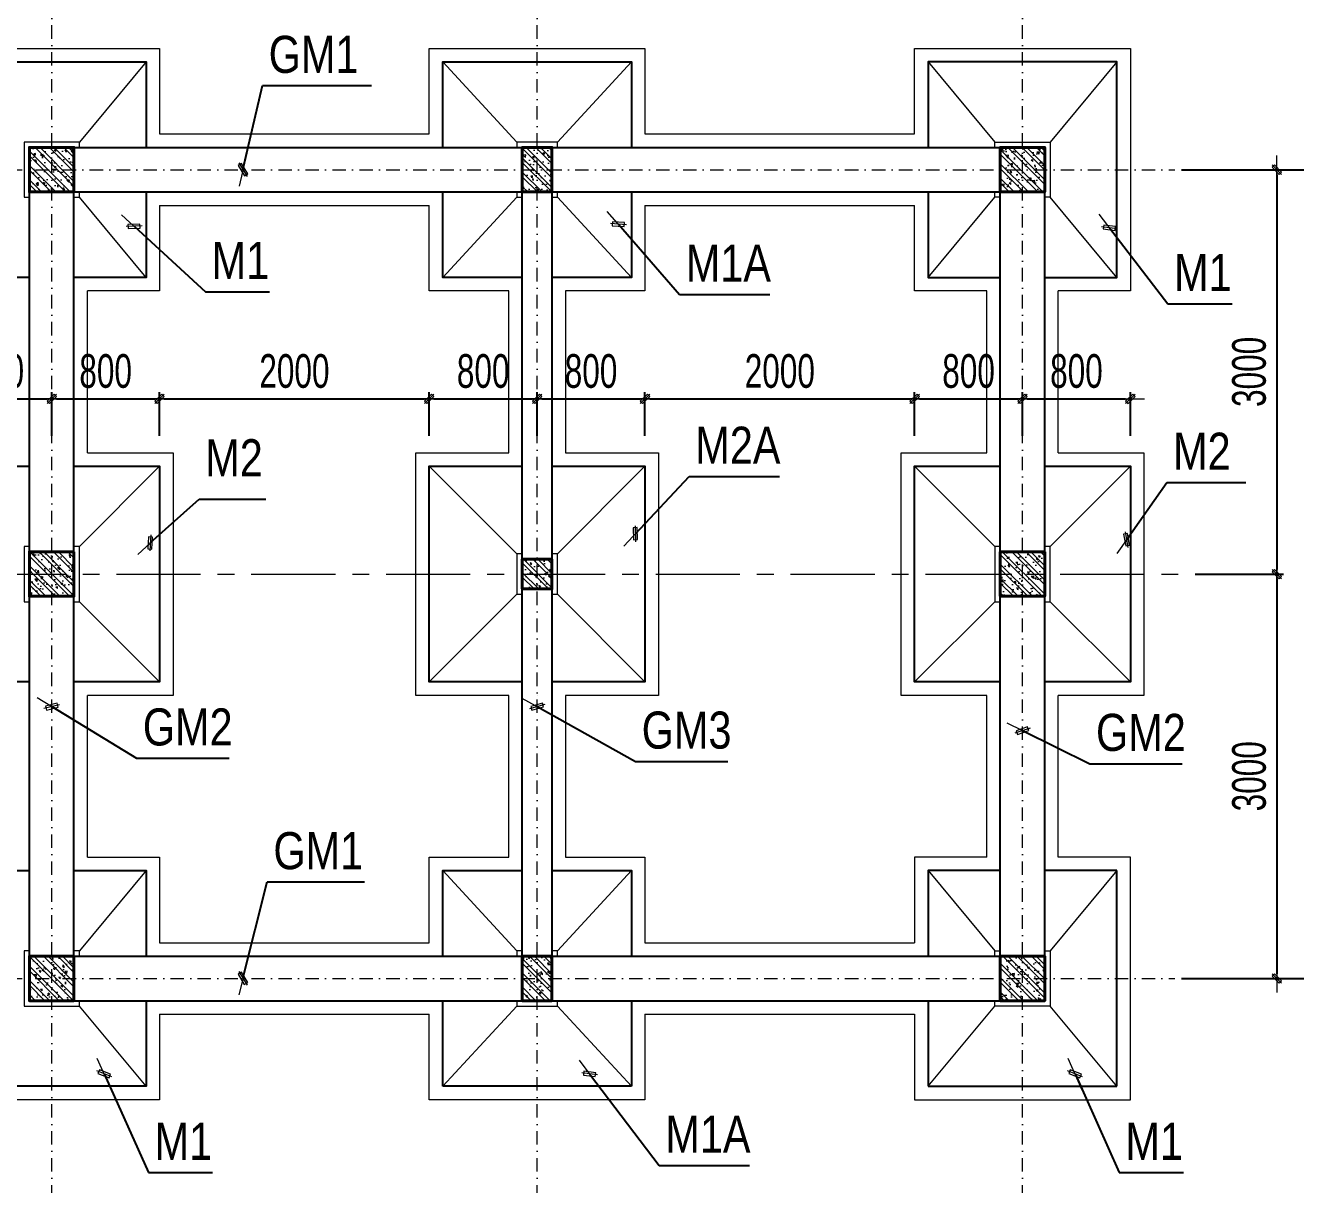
# Model space of a CAD drawing. Header units: millimetres. Extents: x -211129 to 461116, y -574633 to 115.
# Drawn here: x -176214 to -166794, y -544701 to -536101 of the extents above; entities that cross this region are included whole.
import ezdxf

# ---------------------------------------------------------------- set-up
doc = ezdxf.new("R2010")
doc.units = ezdxf.units.MM
doc.header["$MEASUREMENT"] = 0
doc.header["$PDMODE"] = 32
for name, pattern in [('CENTER', [2, 1.25, -0.25, 0.25, -0.25]), ('DASHDOT', [1, 0.5, -0.25, 0, -0.25]), ('HIDDEN', [0.375, 0.25, -0.125])]:
    doc.linetypes.add(name, pattern=pattern)
doc.layers.get('Defpoints').update_dxf_attribs({"color": 1})
for name, color, linetype, lineweight in [('LC Dim', 8, 'Continuous', 18), ('LC Hatch', 252, 'Continuous', 9), ('LC MANH DUT', 35, 'HIDDEN', 5), ('LC Net dam2', 6, 'Continuous', 40), ('LC Net manh', 133, 'Continuous', 5), ('LC Net thay', 63, 'Continuous', 25), ('LC Net truc', 79, 'DASHDOT', 13), ('LC Text2', 7, 'Continuous', 25), ('v-TRUC', 8, 'CENTER', 13)]:
    doc.layers.add(name, color=color, linetype=linetype, lineweight=lineweight)
doc.styles.add('1', font='vnsimli.shx', dxfattribs={"width": 0.6})
doc.styles.add('HOATBIF', font='hoatbif.shx', dxfattribs={"width": 0.7})
doc.styles.add('T2', font='VHARIAL.TTF', dxfattribs={"width": 0.8})
doc.dimstyles.new('1-100', dxfattribs={"dimscale": 100, "dimtxt": 2.5, "dimasz": 0.35, "dimexe": 0.5, "dimexo": 0, "dimgap": 0.8, "dimtad": 1, "dimdec": 0, "dimzin": 0, "dimdsep": 46, "dimtxsty": 'HOATBIF', "dimblk1": 'DOT', "dimblk2": 'DOT', "dimsah": 1, "dimcen": -1, "dimdle": 1, "dimclrd": 256, "dimclre": 256, "dimclrt": 4, "dimadec": 3, "dimazin": 2, "dimtfac": 0.333333, "dimtdec": 0, "dimtix": 1, "dimtmove": 2, "dimatfit": 3, "dimldrblk": 'DOT', "dimfxl": 1, "dimtvp": 0.833333, "dimtolj": 1, "dimtzin": 0, "dimarcsym": 0})
doc.dimstyles.new('1-100$7', dxfattribs={"dimtxt": 230, "dimasz": 300, "dimexe": 50, "dimexo": 300, "dimgap": 80, "dimtad": 1, "dimdec": 3, "dimzin": 12, "dimdsep": 46, "dimtxsty": '1', "dimblk1": 'ARCHTICK', "dimblk2": 'ARCHTICK', "dimsah": 1, "dimcen": 0.09, "dimdle": 160, "dimclrd": 6, "dimclre": 6, "dimclrt": 2, "dimadec": 3, "dimazin": 3, "dimtfac": 1, "dimtdec": 3, "dimtix": 1, "dimtmove": 2, "dimatfit": 3, "dimldrblk": 'DOTSMALL', "dimfxl": 1, "dimtolj": 1, "dimtzin": 15, "dimarcsym": 0})
pattern_1 = [(140, (-74250.43, -81308.34), (12.550427, 143.452037), [15, -165]), (85, (-74250.43, -81308.34), (-150.438427, -27.750267), [12, -132]), (190.4514, (-74249.39, -81296.39), (-137.88791, 115.701876), [12.74804, -140.228422]), (136.1842, (-74290.43, -81308.34), (33.1038, 213.44821), [22.5, -247.5]), (186.6356, (-74287.67, -81290.56), (-194.82357, 186.93254), [19.12206, -210.3426]), (81.1842, (-74290.43, -81308.34), (-194.82372, 186.93239), [18, -198]), (111, (-74280.43, -81288.34), (80.523778, 119.38141), [15, -165]), (56, (-74280.43, -81288.34), (-145.03001, 48.663066), [12, -132]), (161.4514, (-74273.72, -81278.4), (-64.5061, 168.044526), [12.74804, -140.228422]), (127.5, (-74250.43, -81308.343), (-66.578771, 2.431971), [0, -130.4, 0, -134, 0, -132.5]), (97.5, (-74250.43, -81308.34), (-78.882342, 52.613907), [0, -76.4, 0, -127.4, 0, -50.5]), (57.5, (-74250.43, -81352.943), (4.5109743, 106.764487), [0, -50, 0, -156, 0, -207]), (47.5, (-74250.43, -81372.94), (-20.020996, 116.637234), [0, -65, 0, -103.6, 0, -147]), (135, (-74250.43, -81308.34), (-53.033009, -53.033009), []), (135, (-74250.43, -81272.99), (-53.033009, -53.033009), [])]

# ---------------------------------------------------------------- blocks, each defined once
blk = doc.blocks.new('DOT')
at = {"layer": 'LC Dim'}
blk.add_line((-3, 0), (3, 0), dxfattribs=at)
at = {"layer": 'LC Dim', "color": 4}
blk.add_line((-1, -1), (1, 1), dxfattribs=at)
blk.add_lwpolyline([(0.5, 1), (-1, -0.5), (-0.5, -1), (1, 0.5)], close=True, dxfattribs=at)
blk = doc.blocks.new('*D593')
at = {"layer": 'Defpoints', "color": 0, "ltscale": 2, "transparency": 16777216}
for p in [(-167638.9, -537171.4), (-167638.9, -543171.4), (-166308, -543171.4)]:
    blk.add_point(p, dxfattribs=at)
at = {"layer": 'LC Dim', "lineweight": -2, "ltscale": 2, "transparency": 16777216}
for p, q in [((-167638.9, -537171.4), (-166258, -537171.4)), ((-166308, -537206.4), (-166308, -543136.4)), ((-167638.9, -543171.4), (-166258, -543171.4))]:
    blk.add_line(p, q, dxfattribs=at)
at = {"layer": 'LC Dim', "lineweight": -2, "ltscale": 2, "transparency": 16777216, "xscale": 35, "yscale": 35, "zscale": 35}
for p, rotation in [((-166308, -537171.4), 90), ((-166308, -543171.4), 270)]:
    blk.add_blockref('DOT', p, dxfattribs=dict(at, rotation=rotation))
at = {"layer": 'LC Dim', "color": 4, "ltscale": 2, "transparency": 16777216, "insert": (-166513, -540171.4), "char_height": 250, "attachment_point": 5, "rotation": 90, "style": 'HOATBIF'}
blk.add_mtext('\\A1;6000', dxfattribs=at)
blk = doc.blocks.new('_Dot')
at = {"color": 0, "linetype": 'ByBlock', "lineweight": -2}
blk.add_line((-0.5, 0), (-1, 0), dxfattribs=at)
at = {"color": 0, "linetype": 'ByBlock', "const_width": 0.5}
blk.add_lwpolyline([(-0.25, 0, 1), (0.25, 0, 1)], format="xyb", close=True, dxfattribs=at)
blk = doc.blocks.new('*D616')
at = {"layer": 'Defpoints', "color": 0, "ltscale": 2, "transparency": 16777216}
for p in [(-167638.9, -537171.4), (-167538.9, -540171.4), (-166933, -540171.4)]:
    blk.add_point(p, dxfattribs=at)
at = {"layer": 'LC Dim', "lineweight": -2, "ltscale": 2, "transparency": 16777216}
for p, q in [((-167638.9, -537171.4), (-166883, -537171.4)), ((-166933, -537206.4), (-166933, -540136.4)), ((-167538.9, -540171.4), (-166883, -540171.4))]:
    blk.add_line(p, q, dxfattribs=at)
at = {"layer": 'LC Dim', "lineweight": -2, "ltscale": 2, "transparency": 16777216, "xscale": 35, "yscale": 35, "zscale": 35}
for p, rotation in [((-166933, -537171.4), 90), ((-166933, -540171.4), 270)]:
    blk.add_blockref('DOT', p, dxfattribs=dict(at, rotation=rotation))
at = {"layer": 'LC Dim', "color": 4, "ltscale": 2, "transparency": 16777216, "insert": (-167138, -538671.4), "char_height": 250, "attachment_point": 5, "rotation": 90, "style": 'HOATBIF'}
blk.add_mtext('\\A1;3000', dxfattribs=at)
blk = doc.blocks.new('*D617')
at = {"layer": 'Defpoints', "color": 0, "ltscale": 2, "transparency": 16777216}
for p in [(-167538.9, -540171.4), (-167638.9, -543171.4), (-166933, -543171.4)]:
    blk.add_point(p, dxfattribs=at)
at = {"layer": 'LC Dim', "lineweight": -2, "ltscale": 2, "transparency": 16777216}
for p, q in [((-167538.9, -540171.4), (-166883, -540171.4)), ((-166933, -540206.4), (-166933, -543136.4)), ((-167638.9, -543171.4), (-166883, -543171.4))]:
    blk.add_line(p, q, dxfattribs=at)
at = {"layer": 'LC Dim', "lineweight": -2, "ltscale": 2, "transparency": 16777216, "xscale": 35, "yscale": 35, "zscale": 35}
for p, rotation in [((-166933, -540171.4), 90), ((-166933, -543171.4), 270)]:
    blk.add_blockref('DOT', p, dxfattribs=dict(at, rotation=rotation))
at = {"layer": 'LC Dim', "color": 4, "ltscale": 2, "transparency": 16777216, "insert": (-167138, -541671.4), "char_height": 250, "attachment_point": 5, "rotation": 90, "style": 'HOATBIF'}
blk.add_mtext('\\A1;3000', dxfattribs=at)
blk = doc.blocks.new('*D563')
at = {"layer": 'Defpoints', "color": 0, "ltscale": 250, "transparency": 16777216}
for p in [(-176019.2, -538871.5), (-176819.2, -539146.4), (-176019.2, -539146.4)]:
    blk.add_point(p, dxfattribs=at)
at = {"layer": 'LC Dim', "lineweight": -2, "ltscale": 250, "transparency": 16777216}
for p, q in [((-176819.2, -539146.4), (-176819.2, -538821.5)), ((-176019.2, -539146.4), (-176019.2, -538821.5)), ((-176784.2, -538871.5), (-176054.2, -538871.5))]:
    blk.add_line(p, q, dxfattribs=at)
at = {"layer": 'LC Dim', "lineweight": -2, "ltscale": 250, "transparency": 16777216, "xscale": 35, "yscale": 35, "zscale": 35, "rotation": 180}
blk.add_blockref('DOT', (-176819.2, -538871.5), dxfattribs=at)
at = {"layer": 'LC Dim', "lineweight": -2, "ltscale": 250, "transparency": 16777216, "xscale": 35, "yscale": 35, "zscale": 35}
blk.add_blockref('DOT', (-176019.2, -538871.5), dxfattribs=at)
at = {"layer": 'LC Dim', "color": 4, "ltscale": 250, "transparency": 16777216, "insert": (-176419.2, -538666.5), "char_height": 250, "attachment_point": 5, "style": 'HOATBIF'}
blk.add_mtext('\\A1;800', dxfattribs=at)
blk = doc.blocks.new('*D564')
at = {"layer": 'Defpoints', "color": 0, "ltscale": 250, "transparency": 16777216}
for p in [(-175219.2, -538871.5), (-176019.2, -539146.4), (-175219.2, -539146.4)]:
    blk.add_point(p, dxfattribs=at)
at = {"layer": 'LC Dim', "lineweight": -2, "ltscale": 250, "transparency": 16777216}
for p, q in [((-176019.2, -539146.4), (-176019.2, -538821.5)), ((-175219.2, -539146.4), (-175219.2, -538821.5)), ((-175984.2, -538871.5), (-175254.2, -538871.5))]:
    blk.add_line(p, q, dxfattribs=at)
at = {"layer": 'LC Dim', "lineweight": -2, "ltscale": 250, "transparency": 16777216, "xscale": 35, "yscale": 35, "zscale": 35, "rotation": 180}
blk.add_blockref('DOT', (-176019.2, -538871.5), dxfattribs=at)
at = {"layer": 'LC Dim', "lineweight": -2, "ltscale": 250, "transparency": 16777216, "xscale": 35, "yscale": 35, "zscale": 35}
blk.add_blockref('DOT', (-175219.2, -538871.5), dxfattribs=at)
at = {"layer": 'LC Dim', "color": 4, "ltscale": 250, "transparency": 16777216, "insert": (-175619.2, -538666.5), "char_height": 250, "attachment_point": 5, "style": 'HOATBIF'}
blk.add_mtext('\\A1;800', dxfattribs=at)
blk = doc.blocks.new('*D565')
at = {"layer": 'Defpoints', "color": 0, "ltscale": 250, "transparency": 16777216}
for p in [(-173219.2, -538871.5), (-175219.2, -539146.4), (-173219.2, -539146.4)]:
    blk.add_point(p, dxfattribs=at)
at = {"layer": 'LC Dim', "lineweight": -2, "ltscale": 250, "transparency": 16777216}
for p, q in [((-175219.2, -539146.4), (-175219.2, -538821.5)), ((-173219.2, -539146.4), (-173219.2, -538821.5)), ((-175184.2, -538871.5), (-173254.2, -538871.5))]:
    blk.add_line(p, q, dxfattribs=at)
at = {"layer": 'LC Dim', "lineweight": -2, "ltscale": 250, "transparency": 16777216, "xscale": 35, "yscale": 35, "zscale": 35, "rotation": 180}
blk.add_blockref('DOT', (-175219.2, -538871.5), dxfattribs=at)
at = {"layer": 'LC Dim', "lineweight": -2, "ltscale": 250, "transparency": 16777216, "xscale": 35, "yscale": 35, "zscale": 35}
blk.add_blockref('DOT', (-173219.2, -538871.5), dxfattribs=at)
at = {"layer": 'LC Dim', "color": 4, "ltscale": 250, "transparency": 16777216, "insert": (-174219.2, -538666.5), "char_height": 250, "attachment_point": 5, "style": 'HOATBIF'}
blk.add_mtext('\\A1;2000', dxfattribs=at)
blk = doc.blocks.new('*D566')
at = {"layer": 'Defpoints', "color": 0, "ltscale": 250, "transparency": 16777216}
for p in [(-172419.2, -538871.5), (-173219.2, -539146.4), (-172419.2, -539146.4)]:
    blk.add_point(p, dxfattribs=at)
at = {"layer": 'LC Dim', "lineweight": -2, "ltscale": 250, "transparency": 16777216}
for p, q in [((-173219.2, -539146.4), (-173219.2, -538821.5)), ((-172419.2, -539146.4), (-172419.2, -538821.5)), ((-173184.2, -538871.5), (-172454.2, -538871.5))]:
    blk.add_line(p, q, dxfattribs=at)
at = {"layer": 'LC Dim', "lineweight": -2, "ltscale": 250, "transparency": 16777216, "xscale": 35, "yscale": 35, "zscale": 35, "rotation": 180}
blk.add_blockref('DOT', (-173219.2, -538871.5), dxfattribs=at)
at = {"layer": 'LC Dim', "lineweight": -2, "ltscale": 250, "transparency": 16777216, "xscale": 35, "yscale": 35, "zscale": 35}
blk.add_blockref('DOT', (-172419.2, -538871.5), dxfattribs=at)
at = {"layer": 'LC Dim', "color": 4, "ltscale": 250, "transparency": 16777216, "insert": (-172819.2, -538666.5), "char_height": 250, "attachment_point": 5, "style": 'HOATBIF'}
blk.add_mtext('\\A1;800', dxfattribs=at)
blk = doc.blocks.new('*D567')
at = {"layer": 'Defpoints', "color": 0, "ltscale": 250, "transparency": 16777216}
for p in [(-171619.2, -538871.5), (-172419.2, -539146.4), (-171619.2, -539146.4)]:
    blk.add_point(p, dxfattribs=at)
at = {"layer": 'LC Dim', "lineweight": -2, "ltscale": 250, "transparency": 16777216}
for p, q in [((-172419.2, -539146.4), (-172419.2, -538821.5)), ((-171619.2, -539146.4), (-171619.2, -538821.5)), ((-172384.2, -538871.5), (-171654.2, -538871.5))]:
    blk.add_line(p, q, dxfattribs=at)
at = {"layer": 'LC Dim', "lineweight": -2, "ltscale": 250, "transparency": 16777216, "xscale": 35, "yscale": 35, "zscale": 35, "rotation": 180}
blk.add_blockref('DOT', (-172419.2, -538871.5), dxfattribs=at)
at = {"layer": 'LC Dim', "lineweight": -2, "ltscale": 250, "transparency": 16777216, "xscale": 35, "yscale": 35, "zscale": 35}
blk.add_blockref('DOT', (-171619.2, -538871.5), dxfattribs=at)
at = {"layer": 'LC Dim', "color": 4, "ltscale": 250, "transparency": 16777216, "insert": (-172019.2, -538666.5), "char_height": 250, "attachment_point": 5, "style": 'HOATBIF'}
blk.add_mtext('\\A1;800', dxfattribs=at)
blk = doc.blocks.new('*D568')
at = {"layer": 'Defpoints', "color": 0, "ltscale": 250, "transparency": 16777216}
for p in [(-169619.2, -538871.5), (-171619.2, -539146.4), (-169619.2, -539146.4)]:
    blk.add_point(p, dxfattribs=at)
at = {"layer": 'LC Dim', "lineweight": -2, "ltscale": 250, "transparency": 16777216}
for p, q in [((-171619.2, -539146.4), (-171619.2, -538821.5)), ((-169619.2, -539146.4), (-169619.2, -538821.5)), ((-171584.2, -538871.5), (-169654.2, -538871.5))]:
    blk.add_line(p, q, dxfattribs=at)
at = {"layer": 'LC Dim', "lineweight": -2, "ltscale": 250, "transparency": 16777216, "xscale": 35, "yscale": 35, "zscale": 35, "rotation": 180}
blk.add_blockref('DOT', (-171619.2, -538871.5), dxfattribs=at)
at = {"layer": 'LC Dim', "lineweight": -2, "ltscale": 250, "transparency": 16777216, "xscale": 35, "yscale": 35, "zscale": 35}
blk.add_blockref('DOT', (-169619.2, -538871.5), dxfattribs=at)
at = {"layer": 'LC Dim', "color": 4, "ltscale": 250, "transparency": 16777216, "insert": (-170619.2, -538666.5), "char_height": 250, "attachment_point": 5, "style": 'HOATBIF'}
blk.add_mtext('\\A1;2000', dxfattribs=at)
blk = doc.blocks.new('*D569')
at = {"layer": 'Defpoints', "color": 0, "ltscale": 250, "transparency": 16777216}
for p in [(-168819.2, -538871.5), (-169619.2, -539146.4), (-168819.2, -539146.4)]:
    blk.add_point(p, dxfattribs=at)
at = {"layer": 'LC Dim', "lineweight": -2, "ltscale": 250, "transparency": 16777216}
for p, q in [((-169619.2, -539146.4), (-169619.2, -538821.5)), ((-168819.2, -539146.4), (-168819.2, -538821.5)), ((-169584.2, -538871.5), (-168854.2, -538871.5))]:
    blk.add_line(p, q, dxfattribs=at)
at = {"layer": 'LC Dim', "lineweight": -2, "ltscale": 250, "transparency": 16777216, "xscale": 35, "yscale": 35, "zscale": 35, "rotation": 180}
blk.add_blockref('DOT', (-169619.2, -538871.5), dxfattribs=at)
at = {"layer": 'LC Dim', "lineweight": -2, "ltscale": 250, "transparency": 16777216, "xscale": 35, "yscale": 35, "zscale": 35}
blk.add_blockref('DOT', (-168819.2, -538871.5), dxfattribs=at)
at = {"layer": 'LC Dim', "color": 4, "ltscale": 250, "transparency": 16777216, "insert": (-169219.2, -538666.5), "char_height": 250, "attachment_point": 5, "style": 'HOATBIF'}
blk.add_mtext('\\A1;800', dxfattribs=at)
blk = doc.blocks.new('*D570')
at = {"layer": 'Defpoints', "color": 0, "ltscale": 250, "transparency": 16777216}
for p in [(-168019.2, -538871.5), (-168819.2, -539146.4), (-168019.2, -539146.4)]:
    blk.add_point(p, dxfattribs=at)
at = {"layer": 'LC Dim', "lineweight": -2, "ltscale": 250, "transparency": 16777216}
for p, q in [((-168819.2, -539146.4), (-168819.2, -538821.5)), ((-168019.2, -539146.4), (-168019.2, -538821.5)), ((-168784.2, -538871.5), (-168054.2, -538871.5))]:
    blk.add_line(p, q, dxfattribs=at)
at = {"layer": 'LC Dim', "lineweight": -2, "ltscale": 250, "transparency": 16777216, "xscale": 35, "yscale": 35, "zscale": 35, "rotation": 180}
blk.add_blockref('DOT', (-168819.2, -538871.5), dxfattribs=at)
at = {"layer": 'LC Dim', "lineweight": -2, "ltscale": 250, "transparency": 16777216, "xscale": 35, "yscale": 35, "zscale": 35}
blk.add_blockref('DOT', (-168019.2, -538871.5), dxfattribs=at)
at = {"layer": 'LC Dim', "color": 4, "ltscale": 250, "transparency": 16777216, "insert": (-168419.2, -538666.5), "char_height": 250, "attachment_point": 5, "style": 'HOATBIF'}
blk.add_mtext('\\A1;800', dxfattribs=at)

msp = doc.modelspace()

# ---------------------------------------------------------------- hatches: boundary and pattern name
at = {"layer": 'LC Hatch', "ltscale": 2}
h = msp.add_hatch(dxfattribs=at)
h.set_pattern_fill('BTCT', color=256, scale=20, angle=90)
h.set_pattern_definition(pattern_1)
h.paths.add_polyline_path([(-175854.2, -537336.4), (-175854.2, -537006.4), (-176184.2, -537006.4), (-176184.2, -537336.4)])
h = msp.add_hatch(dxfattribs=at)
h.set_pattern_fill('BTCT', color=256, scale=20, angle=90)
h.set_pattern_definition(pattern_1)
h.paths.add_polyline_path([(-172309.2, -537336.4), (-172309.2, -537006.4), (-172529.2, -537006.4), (-172529.2, -537336.4)])
h = msp.add_hatch(dxfattribs=at)
h.set_pattern_fill('BTCT', color=256, scale=20, angle=90)
h.set_pattern_definition(pattern_1)
h.paths.add_polyline_path([(-168654.2, -537336.4), (-168654.2, -537006.4), (-168984.2, -537006.4), (-168984.2, -537336.4)])
h = msp.add_hatch(dxfattribs=at)
h.set_pattern_fill('BTCT', color=256, scale=20, angle=90)
h.set_pattern_definition(pattern_1)
h.paths.add_polyline_path([(-176184.2, -540006.4), (-176184.2, -540336.4), (-175854.2, -540336.4), (-175854.2, -540006.4)])
h = msp.add_hatch(dxfattribs=at)
h.set_pattern_fill('BTCT', color=256, scale=20, angle=90)
h.set_pattern_definition(pattern_1)
h.paths.add_polyline_path([(-172529.2, -540061.4), (-172529.2, -540281.4), (-172309.2, -540281.4), (-172309.2, -540061.4)])
h = msp.add_hatch(dxfattribs=at)
h.set_pattern_fill('BTCT', color=256, scale=20, angle=90)
h.set_pattern_definition(pattern_1)
h.paths.add_polyline_path([(-168984.2, -540006.4), (-168984.2, -540336.4), (-168654.2, -540336.4), (-168654.2, -540006.4)])
h = msp.add_hatch(dxfattribs=at)
h.set_pattern_fill('BTCT', color=256, scale=20, angle=90)
h.set_pattern_definition(pattern_1)
h.paths.add_polyline_path([(-175854.2, -543336.4), (-175854.2, -543006.4), (-176184.2, -543006.4), (-176184.2, -543336.4)])
h = msp.add_hatch(dxfattribs=at)
h.set_pattern_fill('BTCT', color=256, scale=20, angle=90)
h.set_pattern_definition(pattern_1)
h.paths.add_polyline_path([(-172309.2, -543336.4), (-172309.2, -543006.4), (-172529.2, -543006.4), (-172529.2, -543336.4)])
h = msp.add_hatch(dxfattribs=at)
h.set_pattern_fill('BTCT', color=256, scale=20, angle=90)
h.set_pattern_definition([(140, (-36600.3, -461117.41), (12.55043, 143.45204), [15, -165]), (85, (-36600.3, -461117.41), (-150.43843, -27.75027), [12, -132]), (190.4514, (-36599.25, -461105.46), (-137.88791, 115.70188), [12.74804, -140.22842]), (136.1842, (-36640.3, -461117.41), (33.1038, 213.4482), [22.5, -247.5]), (186.6356, (-36637.54, -461099.62), (-194.82357, 186.93254), [19.12206, -210.3426]), (81.1842, (-36640.3, -461117.4), (-194.82372, 186.9324), [18, -198]), (111, (-36630.3, -461097.41), (80.52378, 119.38141), [15, -165]), (56, (-36630.3, -461097.41), (-145.03001, 48.66307), [12, -132]), (161.4514, (-36623.59, -461087.46), (-64.5061, 168.04453), [12.74804, -140.22842]), (127.5, (-36600.297, -461117.41), (-66.57877, 2.431971), [0, -130.4, 0, -134, 0, -132.5]), (97.5, (-36600.3, -461117.41), (-78.882342, 52.613907), [0, -76.4, 0, -127.4, 0, -50.5]), (57.5, (-36600.297, -461162.01), (4.510974, 106.764487), [0, -50, 0, -156, 0, -207]), (47.5, (-36600.3, -461182.01), (-20.020996, 116.637234), [0, -65, 0, -103.6, 0, -147]), (135, (-36600.3, -461117.41), (-53.03301, -53.03301), []), (135, (-36600.3, -461082.056), (-53.03301, -53.03301), [])])
h.paths.add_polyline_path([(-168654.2, -543336.4), (-168654.2, -543006.4), (-168984.2, -543006.4), (-168984.2, -543336.4)])

# ---------------------------------------------------------------- linework, layer by layer
at = {"layer": 'LC MANH DUT', "ltscale": 100}
for points in [[(-175854.2, -537336.4), (-175854.2, -537006.4), (-176184.2, -537006.4), (-176184.2, -537336.4)], [(-172309.2, -537336.4), (-172309.2, -537006.4), (-172529.2, -537006.4), (-172529.2, -537336.4)], [(-168984.2, -537336.4), (-168984.2, -537006.4), (-168654.2, -537006.4), (-168654.2, -537336.4)], [(-175854.2, -540006.4), (-176184.2, -540006.4), (-176184.2, -540336.4), (-175854.2, -540336.4)], [(-172309.2, -540061.4), (-172529.2, -540061.4), (-172529.2, -540281.4), (-172309.2, -540281.4)], [(-168654.2, -540006.4), (-168984.2, -540006.4), (-168984.2, -540336.4), (-168654.2, -540336.4)], [(-175854.2, -543336.4), (-175854.2, -543006.4), (-176184.2, -543006.4), (-176184.2, -543336.4)], [(-172309.2, -543336.4), (-172309.2, -543006.4), (-172529.2, -543006.4), (-172529.2, -543336.4)], [(-168984.2, -543336.4), (-168984.2, -543006.4), (-168654.2, -543006.4), (-168654.2, -543336.4)]]:
    msp.add_lwpolyline(points, close=True, dxfattribs=at)
at = {"layer": 'LC Net dam2', "ltscale": 5}
for points in [[(-175854.2, -537336.4), (-175854.2, -537006.4), (-176184.2, -537006.4), (-176184.2, -537336.4)], [(-172309.2, -537336.4), (-172309.2, -537006.4), (-172529.2, -537006.4), (-172529.2, -537336.4)], [(-168984.2, -537336.4), (-168984.2, -537006.4), (-168654.2, -537006.4), (-168654.2, -537336.4)], [(-175854.2, -540006.4), (-176184.2, -540006.4), (-176184.2, -540336.4), (-175854.2, -540336.4)], [(-172309.2, -540061.4), (-172529.2, -540061.4), (-172529.2, -540281.4), (-172309.2, -540281.4)], [(-168654.2, -540006.4), (-168984.2, -540006.4), (-168984.2, -540336.4), (-168654.2, -540336.4)], [(-175854.2, -543336.4), (-175854.2, -543006.4), (-176184.2, -543006.4), (-176184.2, -543336.4)], [(-172309.2, -543336.4), (-172309.2, -543006.4), (-172529.2, -543006.4), (-172529.2, -543336.4)], [(-168984.2, -543336.4), (-168984.2, -543006.4), (-168654.2, -543006.4), (-168654.2, -543336.4)]]:
    msp.add_lwpolyline(points, close=True, dxfattribs=at)
at = {"layer": 'LC Net manh'}
for p, q in [((-169619.2, -536906.4), (-169619.2, -536271.4)), ((-169619.2, -536271.4), (-168819.2, -536271.4)), ((-168819.2, -536271.4), (-168019.2, -536271.4)), ((-168019.2, -536271.4), (-168019.2, -538071.4)), ((-175219.2, -536906.4), (-173219.2, -536906.4)), ((-171619.2, -536906.4), (-169619.2, -536906.4)), ((-175219.2, -537436.4), (-173219.2, -537436.4)), ((-173219.2, -538071.4), (-173219.2, -537436.4)), ((-171619.2, -537436.4), (-169619.2, -537436.4)), ((-171619.2, -537436.4), (-171619.2, -538071.4)), ((-169619.2, -538071.4), (-169619.2, -537436.4)), ((-175754.2, -539271.4), (-175754.2, -538071.4)), ((-172629.2, -538071.4), (-173219.2, -538071.4)), ((-171619.2, -538071.4), (-172209.2, -538071.4)), ((-169084.2, -538071.4), (-169619.2, -538071.4)), ((-168019.2, -538071.4), (-168554.2, -538071.4)), ((-175754.2, -542271.4), (-175754.2, -541071.4))]:
    msp.add_line(p, q, dxfattribs=at)
at = {"layer": 'LC Net manh', "ltscale": 2}
for p, q in [((-172629.2, -539271.4), (-172629.2, -538071.4)), ((-172209.2, -538071.4), (-172209.2, -539271.4)), ((-169084.2, -539271.4), (-169084.2, -538071.4)), ((-168554.2, -539271.4), (-168554.2, -538071.4)), ((-169084.2, -542271.4), (-169084.2, -541071.4)), ((-168554.2, -542271.4), (-168554.2, -541071.4)), ((-168019.2, -542271.4), (-168554.2, -542271.4)), ((-168019.2, -544071.4), (-168019.2, -542271.4)), ((-175219.2, -542906.4), (-173219.2, -542906.4)), ((-171619.2, -542906.4), (-169619.2, -542906.4)), ((-172569.2, -543336.4), (-172569.2, -543376.4)), ((-172269.2, -543376.4), (-172269.2, -543336.4)), ((-175219.2, -543436.4), (-173219.2, -543436.4)), ((-173219.2, -544071.4), (-173219.2, -543436.4)), ((-172569.2, -543376.4), (-172269.2, -543376.4)), ((-171619.2, -543436.4), (-169619.2, -543436.4)), ((-171619.2, -543436.4), (-171619.2, -544071.4)), ((-169619.2, -543436.4), (-169619.2, -544071.4)), ((-171619.2, -544071.4), (-173219.2, -544071.4)), ((-169619.2, -544071.4), (-168019.2, -544071.4))]:
    msp.add_line(p, q, dxfattribs=at)
at = {"layer": 'LC Net manh'}
for points in [[(-176284.2, -538071.4), (-176819.2, -538071.4), (-176819.2, -536271.4), (-176019.2, -536271.4), (-175219.2, -536271.4), (-175219.2, -536906.4)], [(-173219.2, -536906.4), (-173219.2, -536271.4), (-172419.2, -536271.4), (-171619.2, -536271.4), (-171619.2, -536906.4)], [(-175219.2, -537436.4), (-175219.2, -538071.4), (-175754.2, -538071.4)], [(-175754.2, -542271.4), (-175219.2, -542271.4), (-175219.2, -542906.4)], [(-175219.2, -543436.4), (-175219.2, -544071.4), (-176019.2, -544071.4)]]:
    msp.add_lwpolyline(points, dxfattribs=at)
at = {"layer": 'LC Net manh', "ltscale": 2}
for points in [[(-175319.2, -536371.4), (-175814.2, -536966.4)], [(-173119.2, -536371.4), (-172569.2, -536966.4)], [(-171719.2, -536371.4), (-172269.2, -536966.4)], [(-169519.2, -536371.4), (-169024.2, -536966.4)], [(-168119.2, -536371.4), (-168614.2, -536966.4)], [(-175814.2, -537006.4), (-175814.2, -536966.4), (-176224.2, -536966.4), (-176224.2, -537376.4), (-176184.2, -537376.4)], [(-172269.2, -537006.4), (-172269.2, -536966.4), (-172569.2, -536966.4), (-172569.2, -537006.4)], [(-169024.2, -537006.4), (-169024.2, -536966.4), (-168614.2, -536966.4), (-168614.2, -537376.4), (-168654.2, -537376.4)], [(-175854.2, -537376.4), (-175814.2, -537376.4), (-175814.2, -537336.4)], [(-172569.2, -537336.4), (-172569.2, -537376.4), (-172529.2, -537376.4)], [(-172309.2, -537376.4), (-172269.2, -537376.4), (-172269.2, -537336.4)], [(-168984.2, -537376.4), (-169024.2, -537376.4), (-169024.2, -537336.4)], [(-175319.2, -537971.4), (-175814.2, -537376.4)], [(-173119.2, -537971.4), (-172569.2, -537376.4)], [(-171719.2, -537971.4), (-172269.2, -537376.4)], [(-169519.2, -537971.4), (-169024.2, -537376.4)], [(-168119.2, -537971.4), (-168614.2, -537376.4)], [(-175754.2, -539271.4), (-175119.2, -539271.4), (-175119.2, -540171.4), (-175119.2, -541071.4), (-175754.2, -541071.4)], [(-172629.2, -541071.4), (-173319.2, -541071.4), (-173319.2, -540171.4), (-173319.2, -539271.4), (-172629.2, -539271.4)], [(-172209.2, -539271.4), (-171519.2, -539271.4), (-171519.2, -540171.4), (-171519.2, -541071.4), (-172209.2, -541071.4)], [(-169084.2, -541071.4), (-169719.2, -541071.4), (-169719.2, -540171.4), (-169719.2, -539271.4), (-169084.2, -539271.4)], [(-168554.2, -539271.4), (-167919.2, -539271.4), (-167919.2, -540171.4), (-167919.2, -541071.4), (-168554.2, -541071.4)], [(-175219.2, -539371.4), (-175814.2, -539966.4)], [(-173219.2, -539371.4), (-172569.2, -540021.4)], [(-171619.2, -539371.4), (-172269.2, -540021.4)], [(-169619.2, -539371.4), (-169024.2, -539966.4)], [(-168019.2, -539371.4), (-168614.2, -539966.4)], [(-176184.2, -539966.4), (-176224.2, -539966.4), (-176224.2, -540376.4), (-176184.2, -540376.4)], [(-175854.2, -540376.4), (-175814.2, -540376.4), (-175814.2, -539966.4), (-175854.2, -539966.4)], [(-168984.2, -539966.4), (-169024.2, -539966.4), (-169024.2, -540376.4), (-168984.2, -540376.4)], [(-168654.2, -540376.4), (-168614.2, -540376.4), (-168614.2, -539966.4), (-168654.2, -539966.4)], [(-172529.2, -540021.4), (-172569.2, -540021.4), (-172569.2, -540321.4), (-172529.2, -540321.4)], [(-172309.2, -540321.4), (-172269.2, -540321.4), (-172269.2, -540021.4), (-172309.2, -540021.4)], [(-173219.2, -540971.4), (-172569.2, -540321.4)], [(-171619.2, -540971.4), (-172269.2, -540321.4)], [(-175219.2, -540971.4), (-175814.2, -540376.4)], [(-169619.2, -540971.4), (-169024.2, -540376.4)], [(-168019.2, -540971.4), (-168614.2, -540376.4)], [(-172629.2, -542271.4), (-172629.2, -541071.4)], [(-172209.2, -541071.4), (-172209.2, -542271.4)], [(-176019.2, -544071.4), (-176819.2, -544071.4), (-176819.2, -542271.4), (-176284.2, -542271.4)], [(-173219.2, -542906.4), (-173219.2, -542271.4), (-172629.2, -542271.4)], [(-172209.2, -542271.4), (-171619.2, -542271.4), (-171619.2, -542906.4)], [(-169084.2, -542271.4), (-169619.2, -542271.4), (-169619.2, -542906.4)], [(-175319.2, -542371.4), (-175814.2, -542966.4)], [(-173119.2, -542371.4), (-172569.2, -542966.4)], [(-171719.2, -542371.4), (-172269.2, -542966.4)], [(-169519.2, -542371.4), (-169024.2, -542966.4)], [(-168119.2, -542371.4), (-168614.2, -542966.4)], [(-176184.2, -542966.4), (-176224.2, -542966.4), (-176224.2, -543376.4), (-175814.2, -543376.4), (-175814.2, -543336.4)], [(-175814.2, -543006.4), (-175814.2, -542966.4), (-175854.2, -542966.4)], [(-172529.2, -542966.4), (-172569.2, -542966.4), (-172569.2, -543006.4)], [(-172269.2, -543006.4), (-172269.2, -542966.4), (-172309.2, -542966.4)], [(-168654.2, -542966.4), (-168614.2, -542966.4), (-168614.2, -543376.4), (-169024.2, -543376.4), (-169024.2, -543336.4)], [(-169024.2, -543006.4), (-169024.2, -542966.4), (-168984.2, -542966.4)], [(-175319.2, -543971.4), (-175814.2, -543376.4)], [(-173119.2, -543971.4), (-172569.2, -543376.4)], [(-171719.2, -543971.4), (-172269.2, -543376.4)], [(-169519.2, -543971.4), (-169024.2, -543376.4)], [(-168119.2, -543971.4), (-168614.2, -543376.4)]]:
    msp.add_lwpolyline(points, dxfattribs=at)
msp.add_lwpolyline([(-172419.2, -541071.4), (-172419.2, -541071.4)], close=True, dxfattribs=at)
at = {"layer": 'LC Net thay'}
for p, q in [((-176184.2, -543336.4), (-176184.2, -537006.4)), ((-176184.2, -537006.4), (-168654.2, -537006.4)), ((-175854.2, -543006.4), (-175854.2, -537336.4)), ((-175854.2, -537336.4), (-168984.2, -537336.4)), ((-172529.2, -543006.4), (-172529.2, -537336.4)), ((-172529.2, -537336.4), (-172309.2, -537336.4)), ((-172309.2, -537336.4), (-172309.2, -543006.4)), ((-168984.2, -543006.4), (-168984.2, -537336.4)), ((-168654.2, -543006.4), (-168654.2, -537336.4)), ((-168119.2, -542371.4), (-168654.2, -542371.4)), ((-168119.2, -543971.4), (-168119.2, -542371.4)), ((-175854.2, -543006.4), (-168984.2, -543006.4)), ((-176184.2, -543336.4), (-168654.2, -543336.4)), ((-173119.2, -543971.4), (-173119.2, -543336.4)), ((-171719.2, -543336.4), (-171719.2, -543971.4)), ((-169519.2, -543336.4), (-169519.2, -543971.4)), ((-171719.2, -543971.4), (-173119.2, -543971.4)), ((-169519.2, -543971.4), (-168119.2, -543971.4))]:
    msp.add_line(p, q, dxfattribs=at)
for points in [[(-176184.2, -537971.4), (-176719.2, -537971.4), (-176719.2, -536371.4), (-176019.2, -536371.4)], [(-176019.2, -536371.4), (-175319.2, -536371.4), (-175319.2, -537006.4)], [(-173119.2, -537006.4), (-173119.2, -536371.4), (-172419.2, -536371.4)], [(-172419.2, -536371.4), (-171719.2, -536371.4), (-171719.2, -537006.4)], [(-168819.2, -536371.4), (-169519.2, -536371.4), (-169519.2, -537006.4)], [(-168654.2, -537971.4), (-168119.2, -537971.4), (-168119.2, -536371.4), (-168819.2, -536371.4)], [(-175319.2, -537336.4), (-175319.2, -537971.4), (-175854.2, -537971.4)], [(-172529.2, -537971.4), (-173119.2, -537971.4), (-173119.2, -537336.4)], [(-171719.2, -537336.4), (-171719.2, -537971.4), (-172309.2, -537971.4)], [(-169519.2, -537336.4), (-169519.2, -537971.4), (-168984.2, -537971.4)], [(-176184.2, -540971.4), (-176819.2, -540971.4), (-176819.2, -540171.4), (-176819.2, -539371.4), (-176184.2, -539371.4)], [(-175854.2, -539371.4), (-175219.2, -539371.4), (-175219.2, -540171.4), (-175219.2, -540971.4), (-175854.2, -540971.4)], [(-172529.2, -540971.4), (-173219.2, -540971.4), (-173219.2, -540171.4), (-173219.2, -539371.4), (-172529.2, -539371.4)], [(-172309.2, -539371.4), (-171619.2, -539371.4), (-171619.2, -540171.4), (-171619.2, -540971.4), (-172309.2, -540971.4)], [(-168984.2, -540971.4), (-169619.2, -540971.4), (-169619.2, -540171.4), (-169619.2, -539371.4), (-168984.2, -539371.4)], [(-168654.2, -539371.4), (-168019.2, -539371.4), (-168019.2, -540171.4), (-168019.2, -540971.4), (-168654.2, -540971.4)], [(-176019.2, -543971.4), (-176719.2, -543971.4), (-176719.2, -542371.4), (-176184.2, -542371.4)], [(-175854.2, -542371.4), (-175319.2, -542371.4), (-175319.2, -543006.4)], [(-173119.2, -543006.4), (-173119.2, -542371.4), (-172529.2, -542371.4)], [(-172309.2, -542371.4), (-171719.2, -542371.4), (-171719.2, -543006.4)], [(-168984.2, -542371.4), (-169519.2, -542371.4), (-169519.2, -543006.4)], [(-175319.2, -543336.4), (-175319.2, -543971.4), (-176019.2, -543971.4)]]:
    msp.add_lwpolyline(points, dxfattribs=at)
msp.add_lwpolyline([(-172419.2, -540971.4), (-172419.2, -540971.4)], close=True, dxfattribs=at)
at = {"layer": 'LC Net truc', "ltscale": 200}
for p, q in [((-176019.2, -545404.1), (-176019.2, -534096)), ((-172419.2, -545404.1), (-172419.2, -534096)), ((-168819.2, -545404.1), (-168819.2, -534096)), ((-177539.6, -537171.4), (-167690.2, -537171.4)), ((-177539.6, -543171.4), (-167690.2, -543171.4))]:
    msp.add_line(p, q, dxfattribs=at)
at = {"layer": 'v-TRUC', "ltscale": 500}
msp.add_line((-177539.6, -540171.4), (-167590.2, -540171.4), dxfattribs=at)

# ---------------------------------------------------------------- texts
at = {"layer": 'LC Text2', "style": 'T2', "width": 0.8}
for s, p in [('gm1', (-174410.1, -536453.4)), ('m1', (-174833.1, -537982)), ('m1a', (-171316.6, -538002.5)), ('m1', (-167695.1, -538071)), ('m2a', (-171246.1, -539353)), ('m2', (-167702.6, -539397.5)), ('m2', (-174880.6, -539446)), ('gm2', (-175343.6, -541442.9)), ('gm3', (-171643.6, -541466.4)), ('gm2', (-168274.1, -541483.4)), ('gm1', (-174375.1, -542360.9)), ('m1a', (-171468.1, -544464.5)), ('m1', (-175256.1, -544517)), ('m1', (-168056.1, -544517))]:
    msp.add_text(s, height=275, dxfattribs=at).set_placement(p)

# ---------------------------------------------------------------- dimensions: what is measured, and where the dimension line sits
at = {"layer": 'LC Dim', "ltscale": 2}
dim = msp.add_linear_dim(base=(-166308, -543171.4), p1=(-167638.9, -537171.4), p2=(-167638.9, -543171.4), angle=90, dimstyle='1-100', dxfattribs=at)
dim.commit()
dim.dimension.update_dxf_attribs({"geometry": '*D593', "text_midpoint": (-166513, -540171.4)})
for base, p1, p2, picture, middle in [((-166933, -540171.4), (-167638.9, -537171.4), (-167538.9, -540171.4), '*D616', (-167138, -538671.4)), ((-166933, -543171.4), (-167538.9, -540171.4), (-167638.9, -543171.4), '*D617', (-167138, -541671.4))]:
    dim = msp.add_linear_dim(base=base, p1=p1, p2=p2, angle=90, dimstyle='1-100', override={"dimscale": 100}, dxfattribs=at)
    dim.commit()
    dim.dimension.update_dxf_attribs({"geometry": picture, "text_midpoint": middle})
at = {"layer": 'LC Dim', "ltscale": 250}
for base, p1, p2, picture, middle in [((-176019.2, -538871.5), (-176819.2, -539146.4), (-176019.2, -539146.4), '*D563', (-176419.2, -538666.5)), ((-175219.2, -538871.5), (-176019.2, -539146.4), (-175219.2, -539146.4), '*D564', (-175619.2, -538666.5)), ((-173219.2, -538871.5), (-175219.2, -539146.4), (-173219.2, -539146.4), '*D565', (-174219.2, -538666.5)), ((-172419.2, -538871.5), (-173219.2, -539146.4), (-172419.2, -539146.4), '*D566', (-172819.2, -538666.5)), ((-171619.2, -538871.5), (-172419.2, -539146.4), (-171619.2, -539146.4), '*D567', (-172019.2, -538666.5)), ((-169619.2, -538871.5), (-171619.2, -539146.4), (-169619.2, -539146.4), '*D568', (-170619.2, -538666.5)), ((-168819.2, -538871.5), (-169619.2, -539146.4), (-168819.2, -539146.4), '*D569', (-169219.2, -538666.5)), ((-168019.2, -538871.5), (-168819.2, -539146.4), (-168019.2, -539146.4), '*D570', (-168419.2, -538666.5))]:
    dim = msp.add_linear_dim(base=base, p1=p1, p2=p2, dimstyle='1-100', dxfattribs=at)
    dim.commit()
    dim.dimension.update_dxf_attribs({"geometry": picture, "text_midpoint": middle})

# ---------------------------------------------------------------- leaders
at = {"layer": 'LC Dim', "ltscale": 2}
for points in [[(-174600.9, -537171.4), (-174455.7, -536548), (-173647.4, -536548)], [(-175408.9, -537591.5), (-174878.7, -538076.6), (-174402.9, -538076.6)], [(-171815.9, -537575.5), (-171362.2, -538097.1), (-170693.4, -538097.1)], [(-168174.5, -537602.3), (-167740.7, -538165.6), (-167264.9, -538165.6)], [(-171690.6, -539872), (-171291.7, -539447.6), (-170621.9, -539447.6)], [(-168047.1, -539916.5), (-167748.2, -539492.1), (-167162.4, -539492.1)], [(-175288, -539940.7), (-174926.2, -539614.6), (-174431.4, -539614.6)], [(-176019.2, -541155), (-175389.2, -541537.5), (-174703.9, -541537.5)], [(-172419.2, -541155), (-171689.2, -541561), (-171003.9, -541561)], [(-168819.2, -541333), (-168319.7, -541578), (-167634.4, -541578)], [(-174600.9, -543171.4), (-174420.7, -542455.5), (-173699.4, -542455.5)], [(-175629.6, -543879), (-175301.7, -544611.6), (-174825.9, -544611.6)], [(-172029.6, -543879), (-171513.7, -544559.1), (-170844.9, -544559.1)], [(-168429.6, -543879), (-168101.7, -544611.6), (-167625.9, -544611.6)]]:
    msp.add_leader(points, dimstyle='1-100$7', override={"dimscale": 120, "dimtxt": 2.5, "dimasz": 0.35, "dimexe": 0.5, "dimexo": 0, "dimgap": 0.8, "dimdec": 0, "dimzin": 0, "dimtxsty": 'HOATBIF', "dimcen": -1, "dimdle": 1, "dimclrd": 256, "dimclre": 256, "dimclrt": 4, "dimazin": 2, "dimtfac": 0.333333, "dimtdec": 0, "dimldrblk": 'DOT', "dimtvp": 0.833333, "dimtzin": 0}, dxfattribs=at)

doc.saveas('drawing.dxf')
